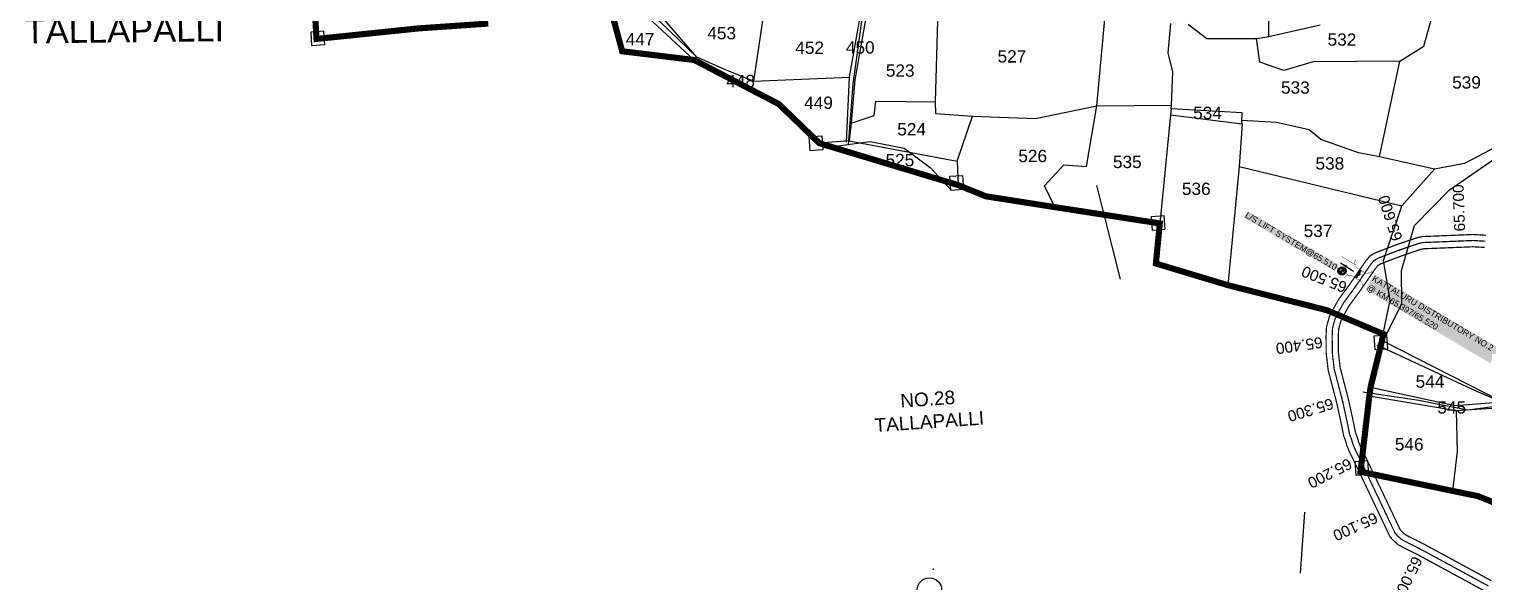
# Model space of a CAD drawing. Header units: inches. Extents: x 206739 to 240559, y 1587423 to 1599564.
# Drawn here: x 217858 to 220236, y 1589990 to 1590894 of the extents above; entities that cross this region are included whole.
import ezdxf
from ezdxf.enums import TextEntityAlignment as Align

# ---------------------------------------------------------------- set-up
doc = ezdxf.new("R2010")
doc.units = ezdxf.units.IN
doc.header["$MEASUREMENT"] = 0
doc.linetypes.add('DASHED2', pattern=[0.375, 0.25, -0.125])
doc.linetypes.add('HIDDEN2', pattern=[0.1875, 0.125, -0.0625])
for name, color, linetype in [('BLOCK', 72, 'Continuous'), ('CANAL1', 7, 'Continuous'), ('CSMark', 72, 'Continuous'), ('PLOT', 7, 'Continuous'), ('PLOT NO', 7, 'Continuous'), ('ROAD', 1, 'Continuous'), ('STREAM', 4, 'Continuous'), ('STRUCTURE', 5, 'Continuous'), ('text1', 7, 'Continuous'), ('text2', 7, 'Continuous'), ('VILLAGE BOUNDARY STONES', 1, 'Continuous'), ('VILLAGE BOUNDRY', 5, 'Continuous')]:
    doc.layers.add(name, color=color, linetype=linetype)
doc.styles.get("Standard").update_dxf_attribs({"font": 'arial.ttf'})
doc.dimstyles.get("Standard").update_dxf_attribs({"dimtxt": 0.18, "dimasz": 0.18, "dimexe": 0.18, "dimexo": 0.0625, "dimgap": 0.09, "dimtad": 0, "dimtih": 1, "dimtoh": 1, "dimdec": 4, "dimzin": 0, "dimdsep": 46, "dimtxsty": 'Standard', "dimcen": 0.09, "dimadec": 0, "dimazin": 0, "dimtfac": 1, "dimtdec": 4, "dimtofl": 0, "dimtmove": 0, "dimatfit": 3, "dimfxl": 1, "dimtolj": 1, "dimtzin": 0, "dimarcsym": 0})

# ---------------------------------------------------------------- blocks, each defined once
blk = doc.blocks.new('PUMP')
at = {"layer": 'text2', "linetype": 'Continuous'}
h = blk.add_hatch(color=5, dxfattribs=at)
h.dxf.hatch_style = 1
edge = h.paths.add_edge_path(flags=17)
edge.add_arc((0, 0), 10.1, 0, 360)
edge = h.paths.add_edge_path()
edge.add_arc((0, 0), 13.4, 0, 360)
h = blk.add_hatch(dxfattribs=at)
h.set_pattern_fill('ANSI37', color=1, scale=10)
h.set_pattern_definition([(45, (-205292.2248, -1596949.1993), (-0.8838834765, 0.8838834765), []), (135, (-205292.2248, -1596949.1993), (-0.8838834765, -0.8838834765), [])])
h.paths.add_polyline_path([(0, 10.1), (0, 0), (10.1, 0, 0.414214)])
h.paths.add_polyline_path([(0, 0), (-10.1, 0, 0.414214), (0, -10.1)])
at = {"layer": 'text2', "color": 5, "linetype": 'Continuous'}
for radius in [13.4, 10.1]:
    blk.add_circle((0, 0), radius, dxfattribs=at)
at = {"layer": 'text2', "linetype": 'Continuous'}
blk.add_circle((0, 0), 1.3, dxfattribs=at)
blk = doc.blocks.new('CIRCLE-BOX')
for p, q in [((-0.5, 0), (0.5, 0)), ((0, 0.5), (0, -0.5))]:
    blk.add_line(p, q)
blk.add_circle((0, 0), 0.2)
blk = doc.blocks.new('OT')
at = {"layer": 'STRUCTURE', "color": 190}
for points, const_width in [([(769775.2, 1706601.8), (769775.2, 1706597.8), (769769.2, 1706593.8), (769761.8, 1706593.8), (769754.4, 1706593.8), (769748.4, 1706597.8), (769748.4, 1706601.8)], 0.5), ([(769751.4, 1706595.8), (769729.4, 1706595.8)], 0.5), ([(769751.4, 1706579), (769729.4, 1706579)], 0.5), ([(769748.4, 1706573), (769748.4, 1706577), (769754.4, 1706581), (769761.8, 1706581), (769761.8, 1706581), (769761.8, 1706581), (769769.2, 1706581), (769775.2, 1706577), (769775.2, 1706573)], 0.5), ([(769761.8, 1706593.8), (769761.8, 1706581)], 2.5)]:
    blk.add_lwpolyline(points, dxfattribs=dict(at, const_width=const_width))
at = {"layer": 'STRUCTURE', "color": 0}
blk.add_circle((769761.8, 1706587.4), 1.87, dxfattribs=at)
blk.add_leader([(769732.6, 1706587.4), (769753.8, 1706587.4)], dimstyle='Standard', override={"dimasz": 10, "dimgap": 0.09, "dimtad": 0}, dxfattribs=at)

msp = doc.modelspace()

# ---------------------------------------------------------------- linework, layer by layer
at = {"color": 3}
for p in [(220004, 1590498, 48), (220031, 1590493, 47), (220005.34496, 1590283.60133), (220130.31436, 1590044.48128)]:
    msp.add_point(p, dxfattribs=at)
at = {"layer": 'CANAL1', "color": 1, "ltscale": 4, "const_width": 2}
for points in [[(220238.47814, 1589974.37502), (220162.78038, 1590015.51276), (220131.2197, 1590032.61498), (220112.82317, 1590042.0225), (220104.40162, 1590046.21716), (220095.72396, 1590050.7964), (220088.63408, 1590057.18588), (220082.55944, 1590063.66731), (220044.24814, 1590144.33729), (220029.39066, 1590175.50115), (220015.91667, 1590203.15543), (220011.9811, 1590212.72678), (220010.1902, 1590219.4657), (220006.75927, 1590228.62622), (220003.39325, 1590245.6118), (219995.31456, 1590282.66698), (219985.48397, 1590320.51306), (219981.39794, 1590336.15252), (219980.07669, 1590347.27475), (219978.16606, 1590364.12243), (219978.13516, 1590380.59056), (219977.95313, 1590391.29023), (219978.64347, 1590406.47096), (219983.20585, 1590422.97737), (219988.16357, 1590433.52862), (219998.6004, 1590451.84705), (220016.93398, 1590476.85826), (220041.77128, 1590512.94093), (220048.92301, 1590522.21366), (220058.30158, 1590527.82954), (220094.24509, 1590541.52299), (220126.82654, 1590552.64916), (220135.28542, 1590554.43517), (220149.66896, 1590554.999), (220217.96925, 1590557.79055), (220239.5857, 1590556.56835)], [(220248.06986, 1589991.92498), (220172.31962, 1590033.09124), (220140.5383, 1590050.31302), (220121.83483, 1590059.8775), (220113.52838, 1590064.01484), (220107.26204, 1590067.3216), (220102.64992, 1590071.47812), (220099.28656, 1590075.06669), (220062.30786, 1590152.93071), (220047.40734, 1590184.18485), (220034.17333, 1590211.34657), (220030.9749, 1590219.12522), (220029.2658, 1590225.5563), (220026.06073, 1590234.11378), (220022.97475, 1590249.6862), (220014.77144, 1590287.31302), (220004.83803, 1590325.55494), (220001.09606, 1590339.87748), (219999.94331, 1590349.58125), (219998.16394, 1590365.27157), (219998.13484, 1590380.77944), (219997.96087, 1590391.00577), (219998.52053, 1590403.31304), (220002.03015, 1590416.01063), (220005.93043, 1590424.31138), (220015.4096, 1590440.94895), (220033.24002, 1590465.27374), (220057.93872, 1590501.15507), (220062.44699, 1590507.00034), (220067.06642, 1590509.76646), (220101.03891, 1590522.70901), (220132.14346, 1590533.33084), (220137.76058, 1590534.51683), (220150.46904, 1590535.015), (220217.81275, 1590537.76745), (220237.0523, 1590536.67965)]]:
    msp.add_lwpolyline(points, dxfattribs=at)
at = {"layer": 'CANAL1', "color": 1, "linetype": 'HIDDEN2', "ltscale": 50, "const_width": 2}
msp.add_lwpolyline([(220243.23099, 1589983.34366), (220167.50699, 1590024.49566), (220135.83599, 1590041.65766), (220130.31436, 1590044.48128), (220117.28599, 1590051.14366), (220108.92199, 1590055.30966), (220101.44999, 1590059.25266), (220095.59899, 1590064.52566), (220090.87999, 1590069.56066), (220053.23499, 1590148.82766), (220038.35599, 1590180.03666), (220025.00199, 1590207.44466), (220021.43499, 1590216.11966), (220019.68499, 1590222.70466), (220016.36699, 1590231.56366), (220013.14099, 1590247.84266), (220004.99999, 1590285.18366), (219995.11799, 1590323.22766), (219991.20399, 1590338.20866), (219989.96699, 1590348.62166), (219988.12199, 1590364.89066), (219988.09199, 1590380.87866), (219987.91399, 1590391.34166), (219988.53899, 1590405.08566), (219992.57499, 1590419.68766), (219997.00399, 1590429.11366), (220006.96199, 1590446.59166), (220025.04399, 1590471.25966), (220049.81199, 1590507.24166), (220055.64199, 1590514.80066), (220062.64099, 1590518.99166), (220097.59899, 1590532.30966), (220129.44199, 1590543.18366), (220136.47999, 1590544.66966), (220150.02599, 1590545.20066), (220217.84799, 1590547.97266), (220238.27599, 1590546.81766)], dxfattribs=at)
at = {"layer": 'PLOT'}
for points in [[(220251.9841, 1591356.70409), (220251.37986, 1591337.03437), (220022.17767, 1591286.50941), (219887.64967, 1591256.38869), (219720.68283, 1591182.82117), (219624.42624, 1591200.11257), (219482.9304, 1591264.94036), (219359.23788, 1591319.29672), (219340.25638, 1591300.22088), (219317.75921, 1591279.0376), (219295.70259, 1591183.2986), (219290.00021, 1591145.44642), (219271.2362, 1591132.76497), (219271.76592, 1591102.62263), (219272.92243, 1591085.651), (219271.58142, 1590945.71473), (219272.18988, 1590931.23212), (219227.09745, 1590918.69322), (219207.81896, 1590810.40038), (219201.64595, 1590739.50642), (219198.53542, 1590710.63455), (219149.88346, 1590706.91845)], [(219193.9521, 1590708.74745), (219199.19657, 1590814.7084), (219219.23274, 1590928.60939), (219264.21718, 1590942.71106), (219262.92068, 1590961.46424), (219265.47388, 1591087.45712), (219200.4996, 1591077.06848), (219019.61118, 1591012.18848), (218936.54421, 1590982.78256), (218838.63291, 1590948.10253), (218809.44717, 1590937.82942), (218696.18319, 1590928.4848), (218646.47591, 1590930.55187), (218490.11657, 1590935.86132), (218324.5726, 1590939.14904)], [(219884.33694, 1590881.64746), (219885.43134, 1591022.27157)], [(218838.63291, 1590948.10253), (218855.57635, 1590926.35506), (218945.37683, 1590843.0072)], [(218874.99079, 1590919.41863), (218882.93703, 1590924.30442), (218970.87688, 1590953.2489), (219056.46527, 1590947.73365), (219060.09573, 1590929.45625), (219042.46175, 1590808.21752), (218996.18623, 1590827.09459), (218949.80221, 1590847.54108), (218882.93703, 1590924.30442)], [(220322.07681, 1590956.4996), (220333.97598, 1590844.69156), (220279.04011, 1590830.23313), (220266.25199, 1590706.33847), (220203.97616, 1590673.93526), (220155.3942, 1590664.79171), (220065.08137, 1590684.99293), (220030.78064, 1590691.07049), (219969.54179, 1590713.03874), (219950.25663, 1590729.08698), (219896.94114, 1590740.74472), (219840.36477, 1590744.09724), (219841.04063, 1590756.85583), (219725.06318, 1590763.10616), (219725.40747, 1590769.32589)], [(219534.52689, 1590602.57859), (219517.78701, 1590637.55447), (219549.48098, 1590671.69552), (219586.63765, 1590668.87019), (219603.09876, 1590767.95387), (219616.95621, 1590915.88319), (219607.87155, 1590917.05428), (219459.93877, 1590920.62885), (219343.52211, 1590925.94002), (219272.18988, 1590931.23212)], [(219343.52211, 1590925.94002), (219339.00534, 1590774.64166)], [(218874.99079, 1590919.41863), (218949.80221, 1590847.54108)], [(219201.64595, 1590739.50642), (219239.67067, 1590752.35621), (219242.0029, 1590775.84206), (219339.00534, 1590774.64166), (219339.91729, 1590755.72876), (219400.35934, 1590751.21011), (219502.86787, 1590747.18783), (219603.09876, 1590767.95387), (219725.40747, 1590769.32589), (219727.5865, 1590823.63705), (219719.89853, 1590854.73208), (219724.11482, 1590902.46345)], [(219752.65217, 1590901.66903), (219783.16096, 1590878.08166), (219864.42105, 1590877.8986), (219884.33694, 1590881.64746), (219968.48019, 1590900.51063)], [(220065.08137, 1590684.99293), (220098.32575, 1590840.93333), (220137.94413, 1590865.39521), (220150.96886, 1590912.42834)], [(220098.32575, 1590840.93333), (219956.6453, 1590839.82743), (219908.92255, 1590825.6667), (219869.70295, 1590839.46463), (219864.42105, 1590877.8986)], [(219042.46175, 1590808.21752), (219199.19657, 1590814.7084)], [(219725.06318, 1590763.10616), (219723.65633, 1590753.41014), (219706.24596, 1590575.92137)], [(219198.53542, 1590710.63455), (219375.00646, 1590677.43448), (219400.35934, 1590751.21011)], [(219723.65633, 1590753.41014), (219841.07949, 1590738.56039), (219840.36477, 1590744.09724)], [(219841.07949, 1590738.56039), (219836.02655, 1590669.0073), (219817.25268, 1590475.03002)], [(219375.00646, 1590677.43448), (219376.75583, 1590638.53069)], [(219836.02655, 1590669.0073), (220101.6251, 1590604.58855)], [(220071.33061, 1590395.23188), (220082.53645, 1590450.32049), (220071.59302, 1590515.05167), (220101.6251, 1590604.58855), (220155.3942, 1590664.79171)], [(220069.45402, 1590384.68894), (220266.38408, 1590284.36623)], [(220050.75652, 1590308.421), (220188.26613, 1590278.34179), (220266.38408, 1590284.36623)], [(220265.35678, 1590274.50539), (220190.56967, 1590269.41634), (220048.64792, 1590293.69669)], [(220190.56967, 1590269.41634), (220192.17146, 1590202.97702), (220184.3851, 1590138.78704)]]:
    msp.add_lwpolyline(points, dxfattribs=at)
at = {"layer": 'ROAD'}
for points in [[(219197.57547, 1590703.78354), (219204.91103, 1590804.09601), (219221.52235, 1590921.5943), (219268.3622, 1590937.05362), (219267.14861, 1591099.05741), (219266.80155, 1591120.22684), (219271.80489, 1591147.38907), (219279.96416, 1591147.44342), (219300.67009, 1591216.92431), (219313.00194, 1591278.82474), (219348.46206, 1591323.07439), (219409.97683, 1591467.33047), (219421.68116, 1591538.53513), (219430.3528, 1591588.79392), (219433.88556, 1591619.59324)], [(220067.05259, 1590374.8934), (220101.70235, 1590445.231), (220101.43914, 1590498.79402), (220122.38249, 1590572.27521), (220179.37349, 1590630.34679), (220357.42916, 1590753.31859), (220492.18781, 1590858.96363), (220521.05423, 1590910.40228), (220554.33751, 1590960.76253), (220556.62108, 1590964.75649)], [(219159.89838, 1590700.12404), (219232.86199, 1590710.00586), (219288.40655, 1590699.0788), (219331.15361, 1590667.53692), (219365.60662, 1590629.94577)], [(220061.15414, 1590377.64037), (220222.93007, 1590302.29953), (220272.37287, 1590280.8044)], [(220038.23964, 1590300.62695), (220129.72226, 1590287.01951), (220209.3615, 1590271.05031), (220267.59727, 1590278.83854)]]:
    msp.add_lwpolyline(points, dxfattribs=at)
at = {"layer": 'STREAM'}
for points in [[(218233.7477, 1591435.84929), (218196.62541, 1591422.11419), (218169.97109, 1591398.74437), (218143.25493, 1591380.69546), (218074.12617, 1591371.31896), (218032.94784, 1591350.14565), (217999.73742, 1591356.26415), (217967.59085, 1591398.16796), (217948.14794, 1591416.27213), (217934.60824, 1591435.62741), (217912.81588, 1591437.43978), (217851.22755, 1591415.7338), (217809.62632, 1591405.49442), (217752.22165, 1591405.71469), (217699.84632, 1591405.99338), (217655.30876, 1591385.89124), (217626.16347, 1591347.71028), (217597.58238, 1591311.90104), (217579.75351, 1591266.02159), (217563.43263, 1591219.12026), (217526.17924, 1591191.19269), (217484.77374, 1591164.10385), (217450.89069, 1591120.91231), (217424.00855, 1591066.20156), (217391.95327, 1591019.55267), (217366.21138, 1590992.89125), (217316.29395, 1590932.53676), (217298.59741, 1590902.17553), (217263.57632, 1590860.37861), (217216.46472, 1590786.69571), (217183.33543, 1590734.86884), (217150.7846, 1590678.99139), (217124.9594, 1590660.65718), (217100.20031, 1590626.96182), (217080.85631, 1590611.06802)], [(217117.31638, 1590554.43207), (217132.14777, 1590602.20306), (217157.88087, 1590653.94402), (217196.67267, 1590708.10432), (217222.08934, 1590761.61546), (217242.26999, 1590807.37907), (217301.63392, 1590898.76575), (217338.93254, 1590948.27589), (217407.49829, 1591006.13152), (217439.99224, 1591065.54468), (217471.80422, 1591128.88638), (217505.46626, 1591160.31997), (217536.08677, 1591173.38828), (217553.92874, 1591195.29762), (217576.24896, 1591235.17319), (217600.0226, 1591304.21468), (217630.02802, 1591344.77076), (217668.92941, 1591383.6563), (217721.13653, 1591397.86225), (217761.18233, 1591389.16233), (217809.04782, 1591395.0398), (217860.34538, 1591400.5393), (217910.08266, 1591423.58588), (217951.83772, 1591395.09765), (217991.43974, 1591354.04035), (218007.81435, 1591345.3612), (217998.99385, 1591340.52845), (217977.3146, 1591347.37214), (217954.88513, 1591342.38136)]]:
    msp.add_spline(points, degree=3, dxfattribs=at)
at = {"layer": 'text2', "color": 2}
for points in [[(219642, 1590485), (219603.21139, 1590637.7654)], [(219936.21509, 1590004.0266), (219943, 1590104)]]:
    msp.add_lwpolyline(points, dxfattribs=at)
at = {"layer": 'text2', "linetype": 'Continuous'}
msp.add_circle((219329.6789, 1589976.65281, 90.515), 20, dxfattribs=at)
at = {"layer": 'text2', "color": 3, "linetype": 'Continuous'}
for p in [(220194.91343, 1590547.03528), (220097.76821, 1590532.36744), (220024.94349, 1590471.12256), (219988.07202, 1590382.05241), (220005.07078, 1590284.85893), (220033.32829, 1590190.35561), (220076.01075, 1590100.86998)]:
    msp.add_point(p, dxfattribs=at)
at = {"layer": 'VILLAGE BOUNDARY STONES'}
for points in [[(218319.06687, 1590889.31196), (218339.46756, 1590890.72236), (218341.06151, 1590867.66677), (218320.66081, 1590866.25637)], [(219133.41903, 1590717.64616), (219153.81973, 1590719.05656), (219155.41367, 1590696.00097), (219135.01298, 1590694.59057)], [(219363.23347, 1590652.96895), (219383.63416, 1590654.37935), (219385.22811, 1590631.32376), (219364.82741, 1590629.91337)], [(219692.52259, 1590587.44348), (219712.92328, 1590588.85387), (219714.51723, 1590565.79828), (219694.11653, 1590564.38789)], [(220056.47519, 1590392.22969), (220076.87589, 1590393.64009), (220078.46983, 1590370.5845), (220058.06913, 1590369.1741)], [(220025.37346, 1590187.0106), (220045.77416, 1590188.42099), (220047.3681, 1590165.3654), (220026.9674, 1590163.95501)]]:
    msp.add_lwpolyline(points, close=True, dxfattribs=at)
at = {"layer": 'VILLAGE BOUNDRY', "linetype": 'DASHED2', "ltscale": 50, "const_width": 10}
for points in [[(218608.80519, 1590902.52363), (218495.61083, 1590894.74444), (218327.97408, 1590877.42764), (218324.5726, 1590939.14904)], [(220350.83204, 1590080.19527), (220226.14371, 1590130.21947), (220184.3851, 1590138.78704), (220034.23286, 1590170.05923), (220048.64792, 1590293.69669), (220050.75652, 1590308.421), (220069.45402, 1590384.68894), (220071.33061, 1590395.23188), (219979.0123, 1590434.14706), (219817.25268, 1590475.03002), (219699.83315, 1590510.39533), (219706.24596, 1590575.92137), (219534.52689, 1590602.57859), (219421.78819, 1590620.29685), (219376.75583, 1590638.53069), (219149.88346, 1590706.91845), (219083.4396, 1590771.05221), (218945.37683, 1590843.0072), (218827.66686, 1590857.25782), (218812.28088, 1590913.98756)]]:
    msp.add_lwpolyline(points, dxfattribs=at)

# ---------------------------------------------------------------- block references
at = {"layer": 'BLOCK'}
msp.add_blockref('CIRCLE-BOX', (219336, 1590011, 90.737), dxfattribs=at)
at = {"layer": 'STRUCTURE', "color": 0, "xscale": 1.2, "yscale": 1.2, "zscale": 1.2, "rotation": 327.8549577249751}
msp.add_blockref('OT', (-1651698.5839, 347999.28736, 47), dxfattribs=at)
at = {"layer": 'text2', "color": 3, "linetype": 'Continuous', "xscale": 0.5, "yscale": 0.5, "zscale": 0.5}
msp.add_blockref('PUMP', (220004, 1590498, 48), dxfattribs=at)

# ---------------------------------------------------------------- texts
at = {"layer": 'CSMark', "color": 1}
for s, rotation, p in [('65.700', 91.94718647, (220196.24044, 1590562.80754)), ('65.600', 107.93813885, (220094.69885, 1590547.89497)), ('65.500', 158.21156798, (220010.59756, 1590470.18464)), ('65.400', 188.06915799, (219972.24819, 1590381.68982)), ('65.300', 196.94414744, (219989.49235, 1590282.05939)), ('65.200', 206.98562199, (220018.47661, 1590184.88268)), ('65.100', 204.39183697, (220060.92662, 1590096.07477)), ('65.000', 243.52241756, (220128.36366, 1590029.60222, 45))]:
    msp.add_text(s, height=18, rotation=rotation, dxfattribs=at).set_placement(p, align=Align.MIDDLE_LEFT)
at = {"layer": 'PLOT NO'}
for s, p in [('453', (218990.17866, 1590886.94291)), ('447', (218856.91106, 1590877.15751)), ('450', (219216.7147, 1590863.5208)), ('532', (220003.93212, 1590876.47607)), ('452', (219134.00101, 1590863.06367)), ('527', (219464.5535, 1590848.99212)), ('523', (219281.95547, 1590825.80808)), ('448', (219021.16637, 1590808.66318)), ('533', (219927.82272, 1590798.04741)), ('539', (220207.50564, 1590806.34749)), ('449', (219148.49372, 1590773.12104)), ('534', (219784.24442, 1590756.44065)), ('524', (219300.67184, 1590729.79766)), ('525', (219281.50547, 1590679.44326)), ('526', (219498.45951, 1590686.14506)), ('535', (219653.13222, 1590676.47229)), ('538', (219984.14039, 1590673.98907)), ('536', (219765.81708, 1590632.49493)), ('537', (219964.84463, 1590563.77404)), ('544', (220147.80527, 1590317.40789)), ('545', (220183.32067, 1590275.22712)), ('546', (220113.83911, 1590214.92996))]:
    msp.add_text(s, height=20.139367, dxfattribs=at).set_placement(p, align=Align.MIDDLE_CENTER)
at = {"layer": 'STRUCTURE', "color": 5, "char_height": 10, "attachment_point": 1, "rotation": 329.40196021, "bg_fill": 1, "box_fill_scale": 1.1, "bg_fill_color": 7, "bg_fill_true_color": 16777215, "bg_fill_transparency": 0}
for s, insert, width in [('L/S LIFT SYSTEM@65.510', (219849.65864, 1590595.08358), 171.2323329), ('KATTALURU DISTRIBUTORY NO.2 @ KM 65.397/65.520', (220057.20363, 1590491.31522), 234.9722517)]:
    msp.add_mtext(s, dxfattribs=dict(at, insert=insert, width=width))
at = {"layer": 'text1', "attachment_point": 1}
for s, insert, char_height, width, rotation in [('NO.28 TALLAPALLI', (217849.93463, 1590977.72641), 40.3798324, 326.1236126, 0.66535654), ('\\pxqc;NO.28 TALLAPALLI', (219227.47996, 1590293.25382), 22.2131651, 197.7993732, 3.95483792)]:
    msp.add_mtext(s, dxfattribs=dict(at, insert=insert, char_height=char_height, width=width, rotation=rotation))

doc.saveas('drawing.dxf')
